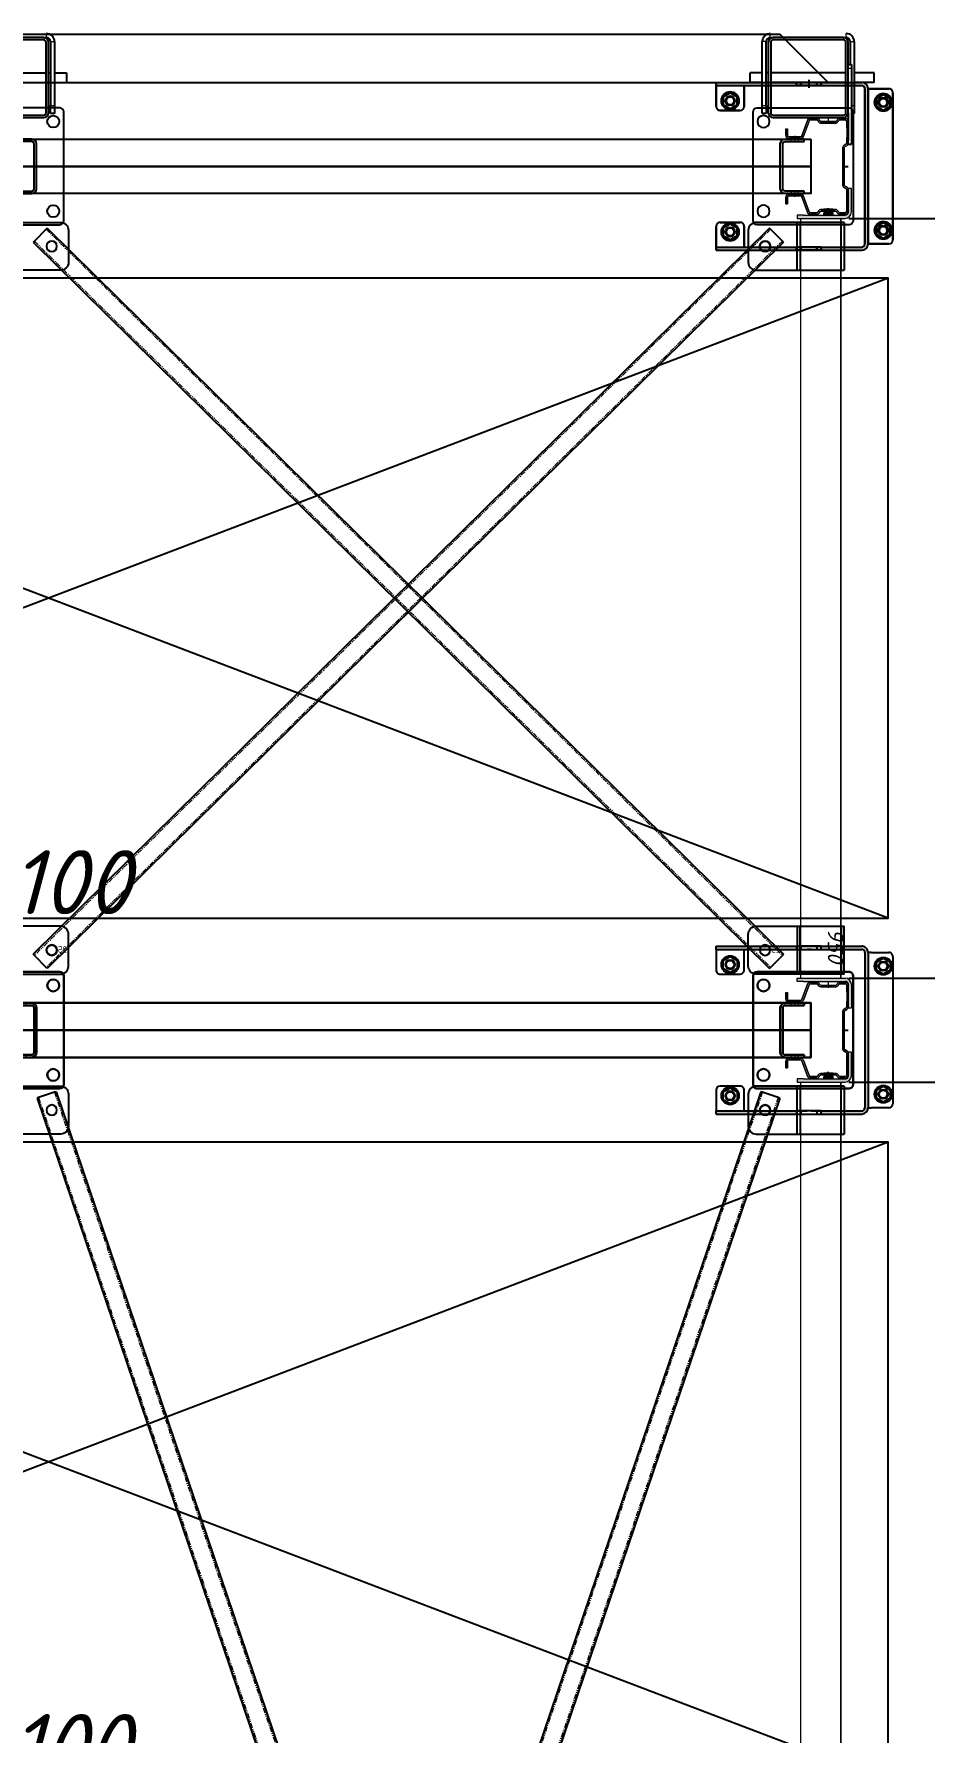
# Model space of a CAD drawing. Header units: millimetres. Extents: x 2140 to 223837, y 2113 to 170313.
# Drawn here: x 38594 to 39707, y 133999 to 136122 of the extents above; entities that cross this region are included whole.
import ezdxf

# ---------------------------------------------------------------- set-up
doc = ezdxf.new("R2010")
doc.units = ezdxf.units.MM
doc.linetypes.add('PHANTOM', pattern=[12.7, 6.35, -1.27, 1.27, -1.27, 1.27, -1.27])
for name, color, linetype in [('0_ANNOT_Dimensions', 7, 'Continuous'), ('2.Стойка', 7, 'Continuous'), ('отбойники', 1, 'Continuous'), ('Размеры', 7, 'Continuous')]:
    doc.layers.add(name, color=color, linetype=linetype)
doc.layers.add('1.Балка', color=5, linetype='Continuous', lineweight=0)
doc.layers.add('3.Опора', color=7, linetype='Continuous', lineweight=0)
doc.styles.add('GOST', font='isocpeur.ttf')
doc.styles.add('GOST 2.304', font='CS_Gost2304.shx', dxfattribs={"oblique": 15})
doc.styles.get("Standard").update_dxf_attribs({"font": 'isocpeur.ttf'})
doc.styles.add('Курсив', font='isocpeui.ttf')
doc.dimstyles.new('350', dxfattribs={"dimtxt": 350, "dimasz": 350, "dimexe": 1, "dimexo": 10, "dimgap": 70, "dimtad": 1, "dimdec": 0, "dimzin": 0, "dimdsep": 46, "dimtxsty": 'Standard', "dimcen": 0.09, "dimadec": 0, "dimazin": 0, "dimtfac": 1, "dimtdec": 0, "dimtofl": 0, "dimtmove": 0, "dimatfit": 3, "dimfxl": 1, "dimtolj": 1, "dimtzin": 0, "dimarcsym": 0})
doc.dimstyles.new('Оборудование', dxfattribs={"dimscale": 0, "dimtxt": 50, "dimasz": 3, "dimexe": 1.25, "dimexo": 0, "dimtad": 1, "dimtoh": 1, "dimdec": 0, "dimtxsty": 'GOST 2.304', "dimblk": 'NONE', "dimcen": 5, "dimse1": 1, "dimse2": 1, "dimsd1": 1, "dimsd2": 1, "dimadec": 3, "dimazin": 2, "dimtfac": 0.75, "dimtdec": 0, "dimtmove": 1, "dimatfit": 3, "dimfxl": 1, "dimtolj": 1, "dimarcsym": 1})
doc.dimstyles.new('Рзм блок', dxfattribs={"dimtxt": 40, "dimasz": 80, "dimexe": 0.18, "dimexo": 0, "dimgap": 5, "dimtad": 1, "dimtoh": 1, "dimdec": 0, "dimzin": 0, "dimdsep": 46, "dimtxsty": 'Курсив', "dimblk": 'NONE', "dimcen": 0.09, "dimse1": 1, "dimse2": 1, "dimsd1": 1, "dimsd2": 1, "dimadec": 0, "dimazin": 0, "dimtfac": 1, "dimtdec": 0, "dimtofl": 0, "dimtmove": 0, "dimatfit": 2, "dimldrblk": 'NONE', "dimfxl": 0.18, "dimtolj": 1, "dimtzin": 0, "dimarcsym": 0})

# ---------------------------------------------------------------- blocks, each defined once
blk = doc.blocks.new('Опора FSус 120')
at = {"layer": '3.Опора', "color": 0, "linetype": 'Continuous', "lineweight": 25}
for p, q in [((-73, 120), (-73, 5)), ((68, 125), (-68, 125)), ((73, 5), (73, 120)), ((-34, 85), (-34, 71)), ((-31, 85), (-31, 71)), ((28, 91), (-28, 91)), ((28, 88), (-28, 88)), ((31, 71), (31, 85)), ((34, 71), (34, 85)), ((-34, 61), (-34, 71)), ((-31, 71), (-31, 61)), ((31, 61), (31, 71)), ((34, 71), (34, 61)), ((-31, 61), (-34, 61)), ((34, 61), (31, 61)), ((-68, 0), (68, 0))]:
    blk.add_line(p, q, dxfattribs=at)
at = {"layer": '3.Опора', "color": 0}
for p, q in [((-30, 73), (-35, 73)), ((30, 73), (35, 73))]:
    blk.add_line(p, q, dxfattribs=at)
for points in [[(-31, 77.5), (-34, 77.5), (-34, 68.5), (-31, 68.5)], [(31, 77.5), (34, 77.5), (34, 68.5), (31, 68.5)]]:
    blk.add_lwpolyline(points, close=True, dxfattribs=at)
at = {"layer": '3.Опора', "color": 0, "linetype": 'Continuous', "lineweight": 25}
for centre in [(-56, 112), (56, 112)]:
    blk.add_circle(centre, 7.5, dxfattribs=at)
for centre, radius, start, end in [((-68, 120), 5, 90, 180), ((68, 120), 5, 0, 90), ((-28, 85), 6, 90, 180), ((-28, 85), 3, 90, 180), ((28, 85), 6, 0, 90), ((28, 85), 3, 0, 90), ((-68, 5), 5, 180, 270), ((68, 5), 5, 270, 0)]:
    blk.add_arc(centre, radius, start, end, dxfattribs=at)
blk = doc.blocks.new('Стойка FSус 120')
at = {"color": 0, "linetype": 'ByBlock', "lineweight": 0}
for p, q in [((-47, 73), (-39, 73)), ((-47, 73), (-47, 71)), ((-47, 71), (-39, 71)), ((-37, 69), (-37, 54.8)), ((-35, 66.2), (-37, 66.2)), ((-35, 69), (-35, 54.8)), ((35, 54.8), (35, 69)), ((37, 66.2), (35, 66.2)), ((37, 54.8), (37, 69)), ((39, 73), (47, 73)), ((39, 71), (47, 71)), ((47, 73), (47, 71)), ((-38.3, 52.9), (-57.4, 46)), ((-37.6, 51), (-56.7, 44.1)), ((-38, 62), (-34, 62)), ((-37, 57.8), (-35, 57.8)), ((38, 62), (34, 62)), ((35, 57.8), (37, 57.8)), ((56.7, 44.1), (37.6, 51)), ((57.4, 46), (38.3, 52.9)), ((-60, 42.2), (-60, 34.6)), ((-58, 42.2), (-58, 34.6)), ((-58, 31.2), (-57, 30.6)), ((-57, 32.9), (-56, 32.3)), ((-56, 28.8), (-56, 11.2)), ((-56, 25.5), (-54, 25.5)), ((-54, 28.8), (-54, 11.2)), ((54, 11.2), (54, 28.8)), ((56, 25.5), (54, 25.5)), ((56, 32.3), (57, 32.9)), ((56, 11.2), (56, 28.8)), ((57, 30.6), (58, 31.2)), ((58, 34.6), (58, 42.2)), ((60, 34.6), (60, 42.2)), ((-60, 20), (-53, 20)), ((-60, 5.4), (-60, -1)), ((-57, 9.4), (-58, 8.8)), ((-58, 5.4), (-58, -1)), ((-56, 7.7), (-57, 7.1)), ((-54, 14.5), (-56, 14.5)), ((-27.6, -2), (-26.4, 0)), ((-23, 2), (23, 2)), ((-23, 0), (23, 0)), ((26.4, 0), (27.6, -2)), ((60, 20), (53, 20)), ((54, 14.5), (56, 14.5)), ((57, 7.1), (56, 7.7)), ((58, 8.8), (57, 9.4)), ((58, -1), (58, 5.4)), ((60, -1), (60, 5.4)), ((-56, -3), (-48, -3)), ((-56, -5), (-48, -5)), ((-48, -3), (-46.1, -3)), ((-48, -3), (-48, -5)), ((-46.1, -5), (-48, -5)), ((-46.1, -3), (-45.6, -3)), ((-45.6, -5), (-46.1, -5)), ((-45.6, -3), (-36.5, -3)), ((-36.5, -5), (-45.6, -5)), ((-36.5, -3), (-36, -3)), ((-36, -5), (-36.5, -5)), ((-36, -3), (-29.3, -3)), ((-36, -3), (-36, -5)), ((-36, -5), (-29.3, -5)), ((-25.8, -3), (-24.7, -1)), ((24.7, -1), (25.8, -3)), ((29.3, -3), (36, -3)), ((29.3, -5), (36, -5)), ((36.5, -3), (36, -3)), ((36, -3), (36, -5)), ((36, -5), (36.5, -5)), ((45.6, -3), (36.5, -3)), ((36.5, -5), (45.6, -5)), ((46.1, -3), (45.6, -3)), ((45.6, -5), (46.1, -5)), ((48, -3), (46.1, -3)), ((46.1, -5), (48, -5)), ((48, -3), (56, -3)), ((48, -3), (48, -5)), ((48, -5), (56, -5))]:
    blk.add_line(p, q, dxfattribs=at)
for centre, radius, start, end in [((-39, 69), 4, 0, 90), ((-39, 69), 2, 0, 90), ((39, 69), 4, 90, 180), ((39, 69), 2, 90, 180), ((-56, 42.2), 4, 110, 180), ((-56, 42.2), 2, 110, 180), ((-39, 54.8), 2, 290, 0), ((-39, 54.8), 4, 290, 0), ((39, 54.8), 4, 180, 250), ((39, 54.8), 2, 180, 250), ((56, 42.2), 2, 0, 70), ((56, 42.2), 4, 0, 70), ((-56, 34.6), 4, 180, 240), ((-56, 34.6), 2, 180, 240), ((-58, 28.8), 2, 0, 60), ((-58, 28.8), 4, 0, 60), ((58, 28.8), 4, 120, 180), ((58, 28.8), 2, 120, 180), ((56, 34.6), 2, 300, 0), ((56, 34.6), 4, 300, 0), ((-56, 5.4), 4, 120, 180), ((-56, 5.4), 2, 120, 180), ((-58, 11.2), 2, 300, 0), ((-58, 11.2), 4, 300, 0), ((-23, -2), 4, 90, 150), ((-23, -2), 2, 90, 150), ((23, -2), 4, 30, 90), ((23, -2), 2, 30, 90), ((58, 11.2), 4, 180, 240), ((58, 11.2), 2, 180, 240), ((56, 5.4), 2, 0, 60), ((56, 5.4), 4, 0, 60), ((-56, -1), 4, 180, 270), ((-56, -1), 2, 180, 270), ((-29.3, -1), 2, 270, 330), ((-29.3, -1), 4, 270, 330), ((29.3, -1), 4, 210, 270), ((29.3, -1), 2, 210, 270), ((56, -1), 2, 270, 0), ((56, -1), 4, 270, 0)]:
    blk.add_arc(centre, radius, start, end, dxfattribs=at)
blk = doc.blocks.new('*D588')
at = {"layer": 'Defpoints', "color": 0, "linetype": 'ByBlock', "transparency": 16777216}
for p in [(23134.7, 137216.2), (23134.7, 137187.3), (24084.7, 137187.3)]:
    blk.add_point(p, dxfattribs=at)
at = {"layer": 'Defpoints', "color": 0, "linetype": 'ByBlock', "transparency": 16777216, "insert": (24044, 137231.2), "char_height": 20, "attachment_point": 5, "style": 'Курсив'}
blk.add_mtext('\\A1;950', dxfattribs=at)
blk = doc.blocks.new('_None')
blk = doc.blocks.new('*U1979')
at = {"layer": 'Размеры', "color": 251, "true_color": 0x636466}
for p, q in [((-10, 0), (-5, 8.7)), ((-5, -8.7), (-10, 0)), ((-5, 8.7), (5, 8.7)), ((5, 8.7), (10, 0)), ((10, 0), (5, -8.7)), ((5, -8.7), (-5, -8.7))]:
    blk.add_line(p, q, dxfattribs=at)
for radius in [11, 5]:
    blk.add_circle((0, 0), radius, dxfattribs=at)
blk = doc.blocks.new('*U1980')
at = {"layer": 'Размеры', "color": 251, "true_color": 0x636466}
for p, q in [((-10, 0), (-5, 8.7)), ((-5, -8.7), (-10, 0)), ((-5, 8.7), (5, 8.7)), ((5, 8.7), (10, 0)), ((10, 0), (5, -8.7)), ((5, -8.7), (-5, -8.7))]:
    blk.add_line(p, q, dxfattribs=at)
for radius in [11, 5]:
    blk.add_circle((0, 0), radius, dxfattribs=at)
blk = doc.blocks.new('*U1981')
at = {"layer": 'Размеры', "color": 251, "true_color": 0x636466}
for p, q in [((-10, 0), (-5, 8.7)), ((-5, -8.7), (-10, 0)), ((-5, 8.7), (5, 8.7)), ((5, 8.7), (10, 0)), ((10, 0), (5, -8.7)), ((5, -8.7), (-5, -8.7))]:
    blk.add_line(p, q, dxfattribs=at)
for radius in [11, 5]:
    blk.add_circle((0, 0), radius, dxfattribs=at)
blk = doc.blocks.new('*U1975')
at = {"layer": 'Размеры', "color": 251, "true_color": 0x636466}
for p, q in [((-10, 0), (-5, 8.7)), ((-5, -8.7), (-10, 0)), ((-5, 8.7), (5, 8.7)), ((5, 8.7), (10, 0)), ((10, 0), (5, -8.7)), ((5, -8.7), (-5, -8.7))]:
    blk.add_line(p, q, dxfattribs=at)
for radius in [11, 5]:
    blk.add_circle((0, 0), radius, dxfattribs=at)
blk = doc.blocks.new('*U1875')
h = blk.add_hatch(color=0)
h.dxf.hatch_style = 1
h.paths.add_polyline_path([(105, 160.2), (101, 160.2), (101, 159.9), (101, 59.9), (105, 59.9)])
h.paths.add_polyline_path([(-101, 160.2), (-105, 160.2), (-105, 59.7), (-101, 59.7)])
h.paths.add_polyline_path([(105, -21.8), (105, 28.9), (101, 28.9), (101, -21.6), (101, -21.8, -0.414214), (97, -25.8), (-97, -25.8, -0.414214), (-101, -21.8), (-101, 28.7), (-105, 28.7), (-105, -21.8, 0.414214), (-97, -29.8), (97, -29.8, 0.414214)])
at = {"color": 0, "linetype": 'Continuous', "lineweight": 25}
for p, q in [((-105, 160.2), (-101, 160.2)), ((-105, 160.2), (-105, 46.3)), ((-101, 160.2), (-101, 159.9)), ((-97, 160.2), (-101, 160.2)), ((-101, 159.9), (-101, 46.3)), ((-75, 160.2), (-97, 160.2)), ((-70, 130.2), (-70, 155.2)), ((70, 155.2), (70, 130.2)), ((97, 160.2), (75, 160.2)), ((101, 160.2), (97, 160.2)), ((101, 160.2), (105, 160.2)), ((101, 159.9), (101, 160.2)), ((101, 159.9), (101, 46.3)), ((105, 160.2), (105, 159.9)), ((105, 159.9), (105, 46.3)), ((-101, 125.2), (-97, 125.2)), ((-97, 125.2), (-75, 125.2)), ((75, 125.2), (97, 125.2)), ((97, 125.2), (101, 125.2)), ((-105, 46.3), (-105, 41.6)), ((-105, 46.3), (-105, 41.6)), ((-105, 46.3), (-105, 41.6)), ((-101, 41.6), (-101, 46.3)), ((-101, 41.6), (-101, 46.3)), ((-101, 41.6), (-101, 46.3)), ((101, 46.6), (101, 41.8)), ((101, 46.6), (101, 41.8)), ((101, 41.6), (101, 46.3)), ((105, 41.8), (105, 46.6)), ((105, 41.8), (105, 46.6)), ((105, 46.3), (105, 41.6)), ((-105, 41.6), (-105, -21.8)), ((-105, 41.6), (-105, -21.8)), ((-101, 41.6), (-101, -21.8)), ((-101, 41.6), (-101, -21.8)), ((101, 41.8), (101, -21.6)), ((101, 41.6), (101, -21.8)), ((105, 41.8), (105, -21.6)), ((105, 41.6), (105, -21.8)), ((97, -25.8), (-97, -25.8)), ((97, -29.8), (-97, -29.8)), ((-97, -29.8), (-97, -33.8)), ((-97, -55.8), (-97, -33.8)), ((97, -33.8), (97, -29.8)), ((97, -33.8), (97, -55.8)), ((92, -60.8), (-92, -60.8))]:
    blk.add_line(p, q, dxfattribs=at)
at = {"color": 0}
for p, q in [((-100, 54.2), (-106, 54.2)), ((106, 54.4), (100, 54.4)), ((-100, 34.2), (-106, 34.2)), ((106, 34.4), (100, 34.4))]:
    blk.add_line(p, q, dxfattribs=at)
at = {"color": 61, "true_color": 0xedee99}
blk.add_line((0, 0), (0, -5), dxfattribs=at)
at = {"color": 0}
for points in [[(-101, 59.7), (-105, 59.7), (-105, 28.7), (-101, 28.7)], [(105, 59.9), (101, 59.9), (101, 28.9), (105, 28.9)]]:
    blk.add_lwpolyline(points, close=True, dxfattribs=at)
at = {"color": 0, "linetype": 'Continuous', "lineweight": 25}
for centre in [(-82, 142.7), (82, 142.7), (-80, -48.8), (80, -48.8)]:
    blk.add_circle(centre, 6, dxfattribs=at)
for centre, radius, start, end in [((-75, 155.2), 5, 0, 90), ((75, 155.2), 5, 90, 180), ((-75, 130.2), 5, 270, 0), ((75, 130.2), 5, 180, 270), ((-97, -21.8), 8, 180, 270), ((-97, -21.8), 4, 180, 270), ((97, -21.8), 8, 270, 0), ((97, -21.8), 4, 270, 0), ((-92, -55.8), 5, 180, 270), ((92, -55.8), 5, 270, 0)]:
    blk.add_arc(centre, radius, start, end, dxfattribs=at)
at = {"layer": 'отбойники', "color": 0, "rotation": 180}
for name, p in [('*U1981', (-82, 142.7)), ('*U1975', (82, 142.7)), ('*U1980', (-80, -48.8)), ('*U1979', (80, -48.8))]:
    blk.add_blockref(name, p, dxfattribs=at)
blk = doc.blocks.new('*D587')
at = {"layer": 'Defpoints', "color": 0, "transparency": 16777216}
for p in [(24009.7, 137296.8), (24009.7, 137296.8), (24009.7, 135196.8)]:
    blk.add_point(p, dxfattribs=at)
at = {"layer": 'Defpoints', "color": 0, "transparency": 16777216, "insert": (23964.7, 136246.8), "char_height": 80, "attachment_point": 5, "rotation": 90, "style": 'Курсив'}
blk.add_mtext('\\A1;2100', dxfattribs=at)
blk = doc.blocks.new('*D596')
at = {"layer": '0_ANNOT_Dimensions', "color": 0, "lineweight": -2, "transparency": 16777216}
for p, q in [((39612.6, 135891.9), (41351.7, 135891.9)), ((41350.7, 135541.9), (41350.7, 135291.9)), ((39612.6, 134941.9), (41351.7, 134941.9))]:
    blk.add_line(p, q, dxfattribs=at)
at = {"layer": '0_ANNOT_Dimensions', "color": 0, "transparency": 16777216}
for points in [[(41292.3, 135541.9), (41409, 135541.9), (41350.7, 135891.9)], [(41292.3, 135291.9), (41409, 135291.9), (41350.7, 134941.9)]]:
    blk.add_solid(points, dxfattribs=at)
at = {"layer": 'Defpoints', "color": 0, "transparency": 16777216}
for p in [(39602.6, 135891.9), (39602.6, 134941.9), (41350.7, 134941.9)]:
    blk.add_point(p, dxfattribs=at)
at = {"layer": '0_ANNOT_Dimensions', "color": 0, "transparency": 16777216, "insert": (41105.7, 135416.9), "char_height": 350, "attachment_point": 5, "rotation": 90}
blk.add_mtext('\\A1;950', dxfattribs=at)
blk = doc.blocks.new('*D597')
at = {"layer": '0_ANNOT_Dimensions', "color": 0, "lineweight": -2, "transparency": 16777216}
for p, q in [((39612.6, 134811.9), (41351.7, 134811.9)), ((41350.7, 132461.9), (41350.7, 134461.9)), ((39612.6, 132111.9), (41351.7, 132111.9))]:
    blk.add_line(p, q, dxfattribs=at)
at = {"layer": '0_ANNOT_Dimensions', "color": 0, "transparency": 16777216}
for points in [[(41292.3, 134461.9), (41409, 134461.9), (41350.7, 134811.9)], [(41292.3, 132461.9), (41409, 132461.9), (41350.7, 132111.9)]]:
    blk.add_solid(points, dxfattribs=at)
at = {"layer": 'Defpoints', "color": 0, "transparency": 16777216}
for p in [(39602.6, 134811.9), (41350.7, 134811.9), (39602.6, 132111.9)]:
    blk.add_point(p, dxfattribs=at)
at = {"layer": '0_ANNOT_Dimensions', "color": 0, "transparency": 16777216, "insert": (41105.7, 133461.9), "char_height": 350, "attachment_point": 5, "rotation": 90}
blk.add_mtext('\\A1;2700', dxfattribs=at)
blk = doc.blocks.new('Консоль 3 опоры')
at = {"color": 0, "linetype": 'Continuous', "lineweight": 25}
for p, q in [((-981, 101), (-1069, 101)), ((-981, 98), (-1069, 98)), ((-981, 101), (-977.5, 101)), ((-978, 7), (-978, 95)), ((-975, 7), (-975, 95)), ((-972.5, 96), (-972.5, 16)), ((-967.5, 96), (-967.5, 16)), ((-82.5, 16), (-82.5, 96)), ((-77.5, 16), (-77.5, 96)), ((-75, 95), (-75, 7)), ((-72.5, 101), (-69, 101)), ((-72, 95), (-72, 7)), ((19, 101), (-69, 101)), ((19, 98), (-69, 98)), ((19, 101), (22.5, 101)), ((22, 7), (22, 95)), ((25, 7), (25, 95)), ((27.5, 96), (27.5, 67.5)), ((32.5, 96), (32.5, 16)), ((25, 67.5), (29, 67.5)), ((29, 67.5), (29, 62.5)), ((-1072, 57), (-978, 57)), ((-1072, 45), (-978, 45)), ((-975, 57), (-972.5, 57)), ((-975, 45), (-972.5, 45)), ((-967.5, 57), (-952.5, 57)), ((-967.5, 45), (-952.5, 45)), ((-952.5, 57), (-952.5, 45)), ((-97.5, 45), (-97.5, 57)), ((-82.5, 57), (-97.5, 57)), ((-82.5, 45), (-97.5, 45)), ((-75, 57), (-77.5, 57)), ((-75, 45), (-77.5, 45)), ((22, 57), (-72, 57)), ((22, 45), (-72, 45)), ((29, 62.5), (29, -27.5)), ((57.5, 57), (32.5, 57)), ((57.5, 45), (32.5, 45)), ((57.5, 45), (57.5, 57)), ((-1069, 4), (-981, 4)), ((-1069, 1), (-981, 1)), ((-972.5, 6), (-972.5, 16)), ((-967.5, 6), (-972.5, 6)), ((-967.5, 16), (-967.5, 6)), ((-82.5, 6), (-82.5, 16)), ((-77.5, 6), (-82.5, 6)), ((-77.5, 16), (-77.5, 6)), ((-69, 4), (19, 4)), ((-69, 1), (19, 1)), ((25, 7), (25, -27.5)), ((32.5, 6), (29, 6)), ((32.5, 16), (32.5, 6)), ((25, -32.5), (25, -27.5)), ((29, -32.5), (25, -32.5)), ((29, -27.5), (29, -32.5))]:
    blk.add_line(p, q, dxfattribs=at)
at = {"color": 0, "linetype": 'PHANTOM', "lineweight": 18}
for p, q in [((-977.5, 101), (-977.5, 106)), ((-972.5, 96), (-967.5, 96)), ((-77.5, 96), (-82.5, 96)), ((-72.5, 101), (-72.5, 106)), ((22.5, 101), (22.5, 106)), ((27.5, 96), (32.5, 96)), ((29, 62.5), (25, 62.5)), ((-972.5, 16), (-967.5, 16)), ((-82.5, 16), (-77.5, 16)), ((29, 16), (32.5, 16))]:
    blk.add_line(p, q, dxfattribs=at)
at = {"color": 0, "linetype": 'Continuous', "lineweight": 25}
for centre, radius, start, end in [((-981, 95), 6, 0, 90), ((-981, 95), 3, 0, 90), ((-977.5, 96), 10, 0, 90), ((-977.5, 96), 5, 0, 90), ((-72.5, 96), 10, 90, 180), ((-72.5, 96), 5, 90, 180), ((-69, 95), 6, 90, 180), ((-69, 95), 3, 90, 180), ((19, 95), 6, 0, 90), ((19, 95), 3, 0, 90), ((22.5, 96), 10, 0, 90), ((22.5, 96), 5, 0, 90), ((-981, 7), 6, 270, 0), ((-981, 7), 3, 270, 0), ((-69, 7), 6, 180, 270), ((-69, 7), 3, 180, 270), ((19, 7), 3, 270, 0), ((19, 7), 6, 270, 0)]:
    blk.add_arc(centre, radius, start, end, dxfattribs=at)
at = {"layer": '2.Стойка', "color": 0, "rotation": 89.99999999999999}
blk.add_blockref('Стойка FSус 120', (20, -60), dxfattribs=at)
blk = doc.blocks.new('*U638')
at = {"color": 0, "linetype": 'Continuous', "lineweight": 25}
for p, q in [((50, 90.5), (10, 90.5)), ((0, 80.5), (0, -80.5)), ((60, -80.5), (60, 80.5)), ((0, 29.5), (60, 29.5)), ((60, 25.5), (0, 25.5)), ((0, -25.5), (60, -25.5)), ((60, -29.5), (0, -29.5)), ((10, -90.5), (50, -90.5))]:
    blk.add_line(p, q, dxfattribs=at)
for centre in [(30, 69.5), (30, -69.5)]:
    blk.add_circle(centre, 6.5, dxfattribs=at)
for centre, start, end in [((10, 80.5), 90, 180), ((50, 80.5), 0, 90), ((10, -80.5), 180, 270), ((50, -80.5), 270, 0)]:
    blk.add_arc(centre, 10, start, end, dxfattribs=at)
blk = doc.blocks.new('Хомут СГЖ D13')
at = {"color": 0, "linetype": 'Continuous', "lineweight": 25}
for p, q in [((0, 29.5), (60, 29.5)), ((0, 29.5), (0, -80.5)), ((60, 25.5), (0, 25.5)), ((60, -80.5), (60, 29.5)), ((0, -25.5), (60, -25.5)), ((60, -29.5), (0, -29.5)), ((10, -90.5), (50, -90.5))]:
    blk.add_line(p, q, dxfattribs=at)
blk.add_circle((30, -69.5), 6.5, dxfattribs=at)
for centre, start, end in [((10, -80.5), 180, 270), ((50, -80.5), 270, 0)]:
    blk.add_arc(centre, 10, start, end, dxfattribs=at)
blk = doc.blocks.new('*D640')
at = {"layer": 'Defpoints', "color": 0, "transparency": 16777216}
for p in [(886.2, 914.3), (897.5, 902.9), (-23, -5.1)]:
    blk.add_point(p, dxfattribs=at)
at = {"layer": '0_ANNOT_Dimensions', "color": 0, "transparency": 16777216, "insert": (645.5, 694.4), "char_height": 40, "attachment_point": 5, "rotation": 44.612, "style": 'GOST 2.304'}
blk.add_mtext('\\A1;1293', dxfattribs=at)
blk = doc.blocks.new('*D646')
at = {"layer": 'Defpoints', "color": 0, "transparency": 16777216}
for p in [(-926.3, 873.7), (-915, 885.1), (5.5, -22.9)]:
    blk.add_point(p, dxfattribs=at)
at = {"layer": '0_ANNOT_Dimensions', "color": 0, "transparency": 16777216, "insert": (-673, 653.6), "char_height": 40, "attachment_point": 5, "rotation": 315.388, "style": 'GOST 2.304'}
blk.add_mtext('\\A1;1293', dxfattribs=at)
blk = doc.blocks.new('*U764')
at = {"color": 0, "linetype": 'Continuous', "lineweight": 25}
for p, q in [((886.6, 2653), (-18.3, -14.9)), ((910.3, 2644.9), (5.4, -23)), ((886.6, 2653), (888.5, 2652.3)), ((888.5, 2652.3), (908.4, 2645.6)), ((908.4, 2645.6), (910.3, 2644.9))]:
    blk.add_line(p, q, dxfattribs=at)
at = {"color": 0, "linetype": 'PHANTOM', "lineweight": 18}
for p, q in [((888.5, 2652.3), (-16.4, -15.6)), ((908.4, 2645.6), (3.5, -22.3))]:
    blk.add_line(p, q, dxfattribs=at)
at = {"color": 0, "linetype": 'Continuous', "lineweight": 25}
blk.add_circle((892, 2630), 6.5, dxfattribs=at)
blk = doc.blocks.new('*U760')
at = {"color": 0, "linetype": 'Continuous', "lineweight": 25}
for p, q in [((-910.3, 2644.9), (-908.4, 2645.6)), ((-910.3, 2644.9), (-5.4, -23)), ((-908.4, 2645.6), (-888.5, 2652.3)), ((-888.5, 2652.3), (-886.6, 2653)), ((-886.6, 2653), (18.3, -14.9))]:
    blk.add_line(p, q, dxfattribs=at)
at = {"color": 0, "linetype": 'PHANTOM', "lineweight": 18}
for p, q in [((-908.4, 2645.6), (-3.5, -22.3)), ((-888.5, 2652.3), (16.4, -15.6))]:
    blk.add_line(p, q, dxfattribs=at)
at = {"color": 0, "linetype": 'Continuous', "lineweight": 25}
blk.add_circle((-892, 2630), 6.5, dxfattribs=at)
blk = doc.blocks.new('сгж 2700')
at = {"color": 0, "xscale": -1, "rotation": 90}
blk.add_blockref('*U638', (-1040.5, 2700), dxfattribs=at)
at = {"color": 0, "xscale": -1}
for name, p in [('*U764', (-79, 40)), ('*U760', (-971, 40))]:
    blk.add_blockref(name, p, dxfattribs=at)
at = {"color": 0, "rotation": 270}
blk.add_blockref('Хомут СГЖ D13', (-9.5, 2700), dxfattribs=at)
blk = doc.blocks.new('*D343')
at = {"layer": 'Defpoints', "color": 0, "linetype": 'ByBlock', "transparency": 16777216}
for p in [(805541.9, 483078.5), (805541.9, 483049.6), (808241.9, 483049.6)]:
    blk.add_point(p, dxfattribs=at)
at = {"layer": 'Defpoints', "color": 0, "linetype": 'ByBlock', "transparency": 16777216, "insert": (808201.1, 483093.6), "char_height": 20, "attachment_point": 5, "style": 'Курсив'}
blk.add_mtext('\\A1;2700', dxfattribs=at)
blk = doc.blocks.new('*D348')
at = {"layer": 'Defpoints', "color": 0, "transparency": 16777216}
for p in [(806416.9, 483159.1), (806416.9, 483159.1), (806416.9, 481059.1)]:
    blk.add_point(p, dxfattribs=at)
at = {"layer": 'Defpoints', "color": 0, "transparency": 16777216, "insert": (806371.9, 482109.1), "char_height": 80, "attachment_point": 5, "rotation": 90, "style": 'Курсив'}
blk.add_mtext('\\A1;2100', dxfattribs=at)
blk = doc.blocks.new('*U1019')
at = {"layer": 'Размеры', "color": 251, "true_color": 0x636466}
for p, q in [((-10, 0), (-5, 8.7)), ((-5, -8.7), (-10, 0)), ((-5, 8.7), (5, 8.7)), ((5, 8.7), (10, 0)), ((10, 0), (5, -8.7)), ((5, -8.7), (-5, -8.7))]:
    blk.add_line(p, q, dxfattribs=at)
for radius in [11, 5]:
    blk.add_circle((0, 0), radius, dxfattribs=at)
blk = doc.blocks.new('*U1020')
at = {"layer": 'Размеры', "color": 251, "true_color": 0x636466}
for p, q in [((-10, 0), (-5, 8.7)), ((-5, -8.7), (-10, 0)), ((-5, 8.7), (5, 8.7)), ((5, 8.7), (10, 0)), ((10, 0), (5, -8.7)), ((5, -8.7), (-5, -8.7))]:
    blk.add_line(p, q, dxfattribs=at)
for radius in [11, 5]:
    blk.add_circle((0, 0), radius, dxfattribs=at)
blk = doc.blocks.new('*U1021')
at = {"layer": 'Размеры', "color": 251, "true_color": 0x636466}
for p, q in [((-10, 0), (-5, 8.7)), ((-5, -8.7), (-10, 0)), ((-5, 8.7), (5, 8.7)), ((5, 8.7), (10, 0)), ((10, 0), (5, -8.7)), ((5, -8.7), (-5, -8.7))]:
    blk.add_line(p, q, dxfattribs=at)
for radius in [11, 5]:
    blk.add_circle((0, 0), radius, dxfattribs=at)
blk = doc.blocks.new('*U1022')
at = {"layer": 'Размеры', "color": 251, "true_color": 0x636466}
for p, q in [((-10, 0), (-5, 8.7)), ((-5, -8.7), (-10, 0)), ((-5, 8.7), (5, 8.7)), ((5, 8.7), (10, 0)), ((10, 0), (5, -8.7)), ((5, -8.7), (-5, -8.7))]:
    blk.add_line(p, q, dxfattribs=at)
for radius in [11, 5]:
    blk.add_circle((0, 0), radius, dxfattribs=at)
blk = doc.blocks.new('*U990')
h = blk.add_hatch(color=0)
h.dxf.hatch_style = 1
h.paths.add_polyline_path([(1829.8, -105), (1829.8, -101), (1830.1, -101), (1930.1, -101), (1930.1, -105)])
h.paths.add_polyline_path([(1829.8, 101), (1829.8, 105), (1930.3, 105), (1930.3, 101)])
h.paths.add_polyline_path([(2011.8, -105), (1961.1, -105), (1961.1, -101), (2011.6, -101), (2011.8, -101, 0.414214), (2015.8, -97), (2015.8, 97, 0.414214), (2011.8, 101), (1961.3, 101), (1961.3, 105), (2011.8, 105, -0.414214), (2019.8, 97), (2019.8, -97, -0.414214)])
blk.add_line((1945.8, 108), (1945.8, 98))
at = {"color": 0, "linetype": 'Continuous', "lineweight": 25}
for p, q in [((1829.8, 105), (1829.8, 101)), ((1829.8, 105), (1943.7, 105)), ((1829.8, 101), (1830.1, 101)), ((1829.8, 97), (1829.8, 101)), ((1829.8, 75), (1829.8, 97)), ((1830.1, 101), (1943.7, 101)), ((1864.8, 101), (1864.8, 97)), ((1864.8, 97), (1864.8, 75)), ((1943.7, 105), (1948.4, 105)), ((1943.7, 105), (1948.4, 105)), ((1943.7, 105), (1948.4, 105)), ((1948.4, 101), (1943.7, 101)), ((1948.4, 101), (1943.7, 101)), ((1948.4, 101), (1943.7, 101)), ((1948.4, 105), (2011.8, 105)), ((1948.4, 105), (2011.8, 105)), ((1948.4, 101), (2011.8, 101)), ((1948.4, 101), (2011.8, 101)), ((2015.8, -97), (2015.8, 97)), ((2019.8, -97), (2019.8, 97)), ((2019.8, 97), (2023.8, 97)), ((2045.8, 97), (2023.8, 97)), ((2050.8, -92), (2050.8, 92)), ((1859.8, 70), (1834.8, 70)), ((1829.8, -97), (1829.8, -75)), ((1834.8, -70), (1859.8, -70)), ((1864.8, -75), (1864.8, -97)), ((1829.8, -101), (1829.8, -97)), ((1829.8, -101), (1829.8, -105)), ((1830.1, -101), (1829.8, -101)), ((1829.8, -105), (1830.1, -105)), ((1830.1, -101), (1943.7, -101)), ((1830.1, -105), (1943.7, -105)), ((1864.8, -97), (1864.8, -101)), ((1943.4, -101), (1948.2, -101)), ((1943.4, -101), (1948.2, -101)), ((1948.2, -105), (1943.4, -105)), ((1948.2, -105), (1943.4, -105)), ((1948.4, -101), (1943.7, -101)), ((1943.7, -105), (1948.4, -105)), ((1948.2, -101), (2011.6, -101)), ((1948.2, -105), (2011.6, -105)), ((1948.4, -101), (2011.8, -101)), ((1948.4, -105), (2011.8, -105)), ((2023.8, -97), (2019.8, -97)), ((2023.8, -97), (2045.8, -97))]:
    blk.add_line(p, q, dxfattribs=at)
at = {"color": 0}
for p, q in [((1935.8, 100), (1935.8, 106)), ((1955.8, 100), (1955.8, 106)), ((1935.6, -106), (1935.6, -100)), ((1955.6, -106), (1955.6, -100))]:
    blk.add_line(p, q, dxfattribs=at)
at = {"color": 61, "true_color": 0xedee99}
blk.add_line((1990, 0), (1995, 0), dxfattribs=at)
at = {"color": 0}
blk.add_lwpolyline([(20, 105), (1970, 105), (1910, 165), (80, 165), (20, 105)], dxfattribs=at)
for points in [[(1930.3, 101), (1930.3, 105), (1961.3, 105), (1961.3, 101)], [(1930.1, -105), (1930.1, -101), (1961.1, -101), (1961.1, -105)]]:
    blk.add_lwpolyline(points, close=True, dxfattribs=at)
at = {"color": 0, "linetype": 'Continuous', "lineweight": 25}
for centre in [(1847.3, 82), (2038.8, 80), (1847.3, -82), (2038.8, -80)]:
    blk.add_circle(centre, 6, dxfattribs=at)
for centre, radius, start, end in [((2011.8, 97), 8, 0, 90), ((2011.8, 97), 4, 0, 90), ((2045.8, 92), 5, 0, 90), ((1834.8, 75), 5, 180, 270), ((1859.8, 75), 5, 270, 0), ((1834.8, -75), 5, 90, 180), ((1859.8, -75), 5, 0, 90), ((2011.8, -97), 8, 270, 0), ((2011.8, -97), 4, 270, 0), ((2045.8, -92), 5, 270, 0)]:
    blk.add_arc(centre, radius, start, end, dxfattribs=at)
at = {"layer": 'отбойники', "color": 0, "xscale": -1, "rotation": 270}
for name, p in [('*U1021', (1847.3, 82)), ('*U1020', (2038.8, 80)), ('*U1022', (1847.3, -82)), ('*U1019', (2038.8, -80))]:
    blk.add_blockref(name, p, dxfattribs=at)
blk = doc.blocks.new('секц мал гл')
h = blk.add_hatch(color=1)
h.dxf.hatch_style = 1
h.paths.add_polyline_path([(-1015, -62), (-1015, -70), (-1019, -70), (-1019, -62), (-1019, -10, 0.4142136), (-1023, -6), (-1044.5, -6), (-1052.5, -6), (-1052.5, -2), (-1044.5, -2), (-1023, -2, -0.4142136), (-1015, -10)])
h = blk.add_hatch(color=1)
h.dxf.hatch_style = 1
h.paths.add_polyline_path([(-27.5, -6), (-35.5, -6), (-57, -6, 0.4142136), (-61, -10), (-61, -62), (-61, -70), (-65, -70), (-65, -62), (-65, -10, -0.4142136), (-57, -2), (-35.5, -2), (-27.5, -2)])
at = {"color": 1}
blk.add_lwpolyline([(-940, 44), (-940, -2056), (-140, -2056), (-140, 44), (-940, 44), (-140, -2056), (-140, 44), (-940, -2056)], dxfattribs=at)
at = {"color": 61, "true_color": 0xedee99}
for points in [[(-1026, -36.5), (-1024, -36.5), (-1024, -25.5), (-1026, -25.5)], [(-1022, -36.5), (-1020, -36.5), (-1020, -25.5), (-1022, -25.5)]]:
    blk.add_lwpolyline(points, close=True, dxfattribs=at)
at = {"color": 18, "true_color": 0x000000}
for points in [[(-1114, -53), (-1080, -53), (-1080, -1059), (-1114, -1059)], [(-1080, -53), (-1046, -53), (-1046, -1059), (-1080, -1059)], [(0, -53), (-34, -53), (-34, -1059), (0, -1059)], [(34, -53), (0, -53), (0, -1059), (34, -1059)]]:
    blk.add_lwpolyline(points, close=True, dxfattribs=at)
at = {"layer": '1.Балка', "color": 0, "linetype": 'ByBlock'}
for p, q in [((-1044.5, -2), (-1052.5, -2)), ((-1052.5, -2), (-1052.5, -6)), ((-1052.5, -6), (-1044.5, -6)), ((-1023, -2), (-1044.5, -2)), ((-1023, -6), (-1044.5, -6)), ((-1019, -62), (-1019, -10)), ((-1015, -62), (-1015, -10)), ((-1015, -15.5), (-65, -15.5)), ((-65, -62), (-65, -10)), ((-61, -62), (-61, -10)), ((-57, -2), (-35.5, -2)), ((-57, -6), (-35.5, -6)), ((-35.5, -2), (-27.5, -2)), ((-27.5, -6), (-35.5, -6)), ((-27.5, -2), (-27.5, -6))]:
    blk.add_line(p, q, dxfattribs=at)
at = {"layer": '1.Балка', "color": 1, "linetype": 'ByBlock'}
for p, q in [((-65, -15.5), (-1015, -15.5)), ((-1019, -62), (-1019, -70)), ((-1015, -70), (-1015, -62)), ((-65, -70), (-65, -62)), ((-61, -62), (-61, -70)), ((-1019, -70), (-1015, -70)), ((-65, -65.5), (-1015, -65.5)), ((-61, -70), (-65, -70))]:
    blk.add_line(p, q, dxfattribs=at)
at = {"layer": '1.Балка', "color": 0, "linetype": 'ByBlock'}
for centre, radius, start, end in [((-1023, -10), 8, 0, 90), ((-1023, -10), 4, 0, 90), ((-57, -10), 8, 90, 180), ((-57, -10), 4, 90, 180)]:
    blk.add_arc(centre, radius, start, end, dxfattribs=at)
at = {"layer": '2.Стойка', "color": 61, "linetype": 'ByBlock', "true_color": 0xedee99}
blk.add_line((-1020, -31), (-1027.75, -31), dxfattribs=at)
at = {"color": 1, "rotation": 180}
for p in [(-1080, -11), (0, -11)]:
    blk.add_blockref('*U1875', p, dxfattribs=at)
at = {"layer": '2.Стойка', "color": 18, "true_color": 0x000000, "xscale": -1, "rotation": 180}
blk.add_blockref('Стойка FSус 120', (-1080, -11), dxfattribs=at)
at = {"layer": '2.Стойка', "color": 18, "true_color": 0x000000, "rotation": 180}
blk.add_blockref('Стойка FSус 120', (0, -11), dxfattribs=at)
at = {"layer": '3.Опора', "color": 18, "true_color": 0x000000, "xscale": -1, "rotation": 180}
blk.add_blockref('Опора FSус 120', (-1080, 0), dxfattribs=at)
at = {"layer": '3.Опора', "color": 18, "true_color": 0x000000, "rotation": 180}
blk.add_blockref('Опора FSус 120', (0, 0), dxfattribs=at)
at = {"layer": '3.Опора', "color": 18, "true_color": 0x000000}
blk.add_blockref('Опора FSус 120', (-1080, -1112), dxfattribs=at)
at = {"layer": '3.Опора', "color": 18, "true_color": 0x000000, "xscale": -1}
blk.add_blockref('Опора FSус 120', (0, -1112), dxfattribs=at)
at = {"layer": 'Defpoints', "color": 1}
dim = blk.add_linear_dim(base=(-140, 44), p1=(-140, -2056), p2=(-140, 44), angle=90, dimstyle='Рзм блок', override={"dimtxt": 80}, dxfattribs=at)
dim.commit()
dim.dimension.update_dxf_attribs({"geometry": '*D587', "text_midpoint": (-185, -1006), "insert": (-24149.73, -137252.78)})
at = {"layer": 'Defpoints', "color": 1, "linetype": 'ByBlock'}
dim = blk.add_linear_dim(base=(-1015, -36.61), p1=(-65, -65.5), p2=(-1015, -65.5), dimstyle='Рзм блок', override={"dimtxt": 20}, dxfattribs=at)
dim.commit()
dim.dimension.update_dxf_attribs({"geometry": '*D588', "text_midpoint": (-105.75, -36.61), "dimtype": 128, "insert": (-24149.73, -137252.78)})
blk = doc.blocks.new('*U639')
at = {"color": 0, "linetype": 'Continuous', "lineweight": 25}
for p, q in [((897.5, 902.9), (-23, -5.1)), ((897.5, 902.9), (898.9, 901.5)), ((898.9, 901.5), (913.6, 886.6)), ((915, 885.1), (-5.5, -22.9)), ((913.6, 886.6), (915, 885.1)), ((-23, -5.1), (-21.6, -6.6)), ((-21.6, -6.6), (-6.9, -21.5)), ((-6.9, -21.5), (-5.5, -22.9))]:
    blk.add_line(p, q, dxfattribs=at)
at = {"color": 0, "linetype": 'PHANTOM', "lineweight": 18}
for p, q in [((898.9, 901.5), (-21.6, -6.6)), ((913.6, 886.6), (-6.9, -21.5))]:
    blk.add_line(p, q, dxfattribs=at)
at = {"color": 0, "linetype": 'Continuous', "lineweight": 25}
for centre in [(892, 880), (0, 0)]:
    blk.add_circle(centre, 6.5, dxfattribs=at)
at = {"layer": '0_ANNOT_Dimensions', "color": 252, "true_color": 0x939598, "insert": (-13.3, 0.8), "char_height": 8, "attachment_point": 5, "style": 'GOST'}
blk.add_mtext('25', dxfattribs=at)
at = {"layer": '0_ANNOT_Dimensions', "color": 251, "true_color": 0x636466}
dim = blk.add_linear_dim(base=(886.2, 914.3), p1=(-23, -5.1), p2=(897.5, 902.9), angle=44.612, dimstyle='Оборудование', override={"dimscale": 1, "dimtxt": 40}, dxfattribs=at)
dim.commit()
dim.dimension.update_dxf_attribs({"geometry": '*D640', "text_midpoint": (660, 679.7), "dimtype": 161})
blk = doc.blocks.new('*U645')
at = {"color": 0, "linetype": 'Continuous', "lineweight": 25}
for p, q in [((-913.6, 886.6), (-898.9, 901.5)), ((-898.9, 901.5), (-897.5, 902.9)), ((-897.5, 902.9), (23, -5.1)), ((-915, 885.1), (-913.6, 886.6)), ((-915, 885.1), (5.5, -22.9)), ((6.9, -21.5), (21.6, -6.6)), ((21.6, -6.6), (23, -5.1)), ((5.5, -22.9), (6.9, -21.5))]:
    blk.add_line(p, q, dxfattribs=at)
at = {"color": 0, "linetype": 'PHANTOM', "lineweight": 18}
for p, q in [((-898.9, 901.5), (21.6, -6.6)), ((-913.6, 886.6), (6.9, -21.5))]:
    blk.add_line(p, q, dxfattribs=at)
at = {"color": 0, "linetype": 'Continuous', "lineweight": 25}
for centre in [(-892, 880), (0, 0)]:
    blk.add_circle(centre, 6.5, dxfattribs=at)
at = {"layer": '0_ANNOT_Dimensions', "color": 252, "true_color": 0x939598, "insert": (-13.3, 0.8), "char_height": 8, "attachment_point": 5, "style": 'GOST'}
blk.add_mtext('25', dxfattribs=at)
at = {"layer": '0_ANNOT_Dimensions', "color": 251, "true_color": 0x636466}
dim = blk.add_linear_dim(base=(-926.3, 873.7), p1=(5.5, -22.9), p2=(-915, 885.1), angle=135.388, dimstyle='Оборудование', override={"dimscale": 1, "dimtxt": 40}, dxfattribs=at)
dim.commit()
dim.dimension.update_dxf_attribs({"geometry": '*D646', "text_midpoint": (-687.5, 639), "dimtype": 161})
blk = doc.blocks.new('сгж 950')
at = {"color": 0, "xscale": -1}
for name, p, rotation in [('Хомут СГЖ D13', (9.5, 950), 90), ('*U638', (1040.5, 10), 270)]:
    blk.add_blockref(name, p, dxfattribs=dict(at, rotation=rotation))
at = {"color": 0}
for name, p in [('*U645', (971, 40)), ('*U639', (79, 40))]:
    blk.add_blockref(name, p, dxfattribs=at)
for name, p, rotation in [('*U638', (1040.5, 950), 270), ('Хомут СГЖ D13', (9.5, 10), 90.00000000000001)]:
    blk.add_blockref(name, p, dxfattribs=dict(at, rotation=rotation))
blk = doc.blocks.new('Секц глубокие пал 2700 тип2')
h = blk.add_hatch(color=1)
h.dxf.hatch_style = 1
h.paths.add_polyline_path([(65, -62), (65, -70), (61, -70), (61, -62), (61, -10, 0.4142136), (57, -6), (35.5, -6), (27.5, -6), (27.5, -2), (35.5, -2), (57, -2, -0.4142136), (65, -10)])
at = {"color": 1}
blk.add_lwpolyline([(140, 44), (140, -2056), (940, -2056), (940, 44), (140, 44), (940, -2056), (940, 44), (140, -2056)], dxfattribs=at)
at = {"color": 61, "true_color": 0xedee99}
for points in [[(54, -36.5), (56, -36.5), (56, -25.5), (54, -25.5)], [(58, -36.5), (60, -36.5), (60, -25.5), (58, -25.5)]]:
    blk.add_lwpolyline(points, close=True, dxfattribs=at)
at = {"color": 18, "true_color": 0x000000}
for points in [[(-34, -53), (0, -53), (0, -1059), (-34, -1059)], [(0, -53), (34, -53), (34, -1059), (0, -1059)]]:
    blk.add_lwpolyline(points, close=True, dxfattribs=at)
at = {"layer": '1.Балка', "color": 0, "linetype": 'ByBlock'}
for p, q in [((35.5, -2), (27.5, -2)), ((27.5, -2), (27.5, -6)), ((27.5, -6), (35.5, -6)), ((57, -2), (35.5, -2)), ((57, -6), (35.5, -6)), ((61, -62), (61, -10)), ((65, -62), (65, -10)), ((65, -15.5), (2765, -15.5))]:
    blk.add_line(p, q, dxfattribs=at)
at = {"layer": '1.Балка', "color": 1, "linetype": 'ByBlock'}
for p, q in [((2765, -15.5), (65, -15.5)), ((61, -62), (61, -70)), ((65, -70), (65, -62)), ((61, -70), (65, -70)), ((2765, -65.5), (65, -65.5))]:
    blk.add_line(p, q, dxfattribs=at)
at = {"layer": '1.Балка', "color": 0, "linetype": 'ByBlock'}
for radius in [8, 4]:
    blk.add_arc((57, -10), radius, 0, 90, dxfattribs=at)
at = {"layer": '2.Стойка', "color": 61, "linetype": 'ByBlock', "true_color": 0xedee99}
blk.add_line((60, -31), (52.25, -31), dxfattribs=at)
at = {"color": 1, "rotation": 180}
blk.add_blockref('*U1875', (0, -11), dxfattribs=at)
at = {"layer": '2.Стойка', "color": 18, "true_color": 0x000000, "xscale": -1, "rotation": 180}
blk.add_blockref('Стойка FSус 120', (0, -11), dxfattribs=at)
at = {"layer": '3.Опора', "color": 18, "true_color": 0x000000, "xscale": -1, "rotation": 180}
blk.add_blockref('Опора FSус 120', (0, 0), dxfattribs=at)
at = {"layer": '3.Опора', "color": 18, "true_color": 0x000000}
blk.add_blockref('Опора FSус 120', (0, -1112), dxfattribs=at)
at = {"layer": 'Defpoints', "color": 1}
dim = blk.add_linear_dim(base=(940, 44), p1=(940, -2056), p2=(940, 44), angle=90, dimstyle='Рзм блок', override={"dimtxt": 80}, dxfattribs=at)
dim.commit()
dim.dimension.update_dxf_attribs({"geometry": '*D348', "text_midpoint": (895, -1006), "insert": (-805476.87, -483115.09)})
at = {"layer": 'Defpoints', "color": 1, "linetype": 'ByBlock'}
dim = blk.add_linear_dim(base=(65, -36.61), p1=(2765, -65.5), p2=(65, -65.5), dimstyle='Рзм блок', override={"dimtxt": 20}, dxfattribs=at)
dim.commit()
dim.dimension.update_dxf_attribs({"geometry": '*D343', "text_midpoint": (2724.25, -36.61), "dimtype": 128, "insert": (-805476.87, -483115.09)})

msp = doc.modelspace()

# ---------------------------------------------------------------- block references
for name, p in [('Консоль 3 опоры', (39587.1, 136016.9)), ('сгж 2700', (39587.1, 132106.9))]:
    msp.add_blockref(name, p)
at = {"color": 1}
msp.add_blockref('*U990', (37617.1, 135956.9), dxfattribs=at)
at = {"rotation": 270}
for name in ['секц мал гл', 'Секц глубокие пал 2700 тип2']:
    msp.add_blockref(name, (39618.1, 134876.9), dxfattribs=at)
at = {"xscale": -1}
msp.add_blockref('сгж 950', (39587.1, 134936.9), dxfattribs=at)

# ---------------------------------------------------------------- dimensions: what is measured, and where the dimension line sits
at = {"layer": '0_ANNOT_Dimensions'}
for base, p1, p2, picture, middle in [((41350.7, 134941.9), (39602.6, 135891.9), (39602.6, 134941.9), '*D596', (41105.7, 135416.9)), ((41350.7, 134811.9), (39602.6, 132111.9), (39602.6, 134811.9), '*D597', (41105.7, 133461.9))]:
    dim = msp.add_linear_dim(base=base, p1=p1, p2=p2, angle=90, dimstyle='350', dxfattribs=at)
    dim.commit()
    dim.dimension.update_dxf_attribs({"geometry": picture, "text_midpoint": middle})

doc.saveas('drawing.dxf')
